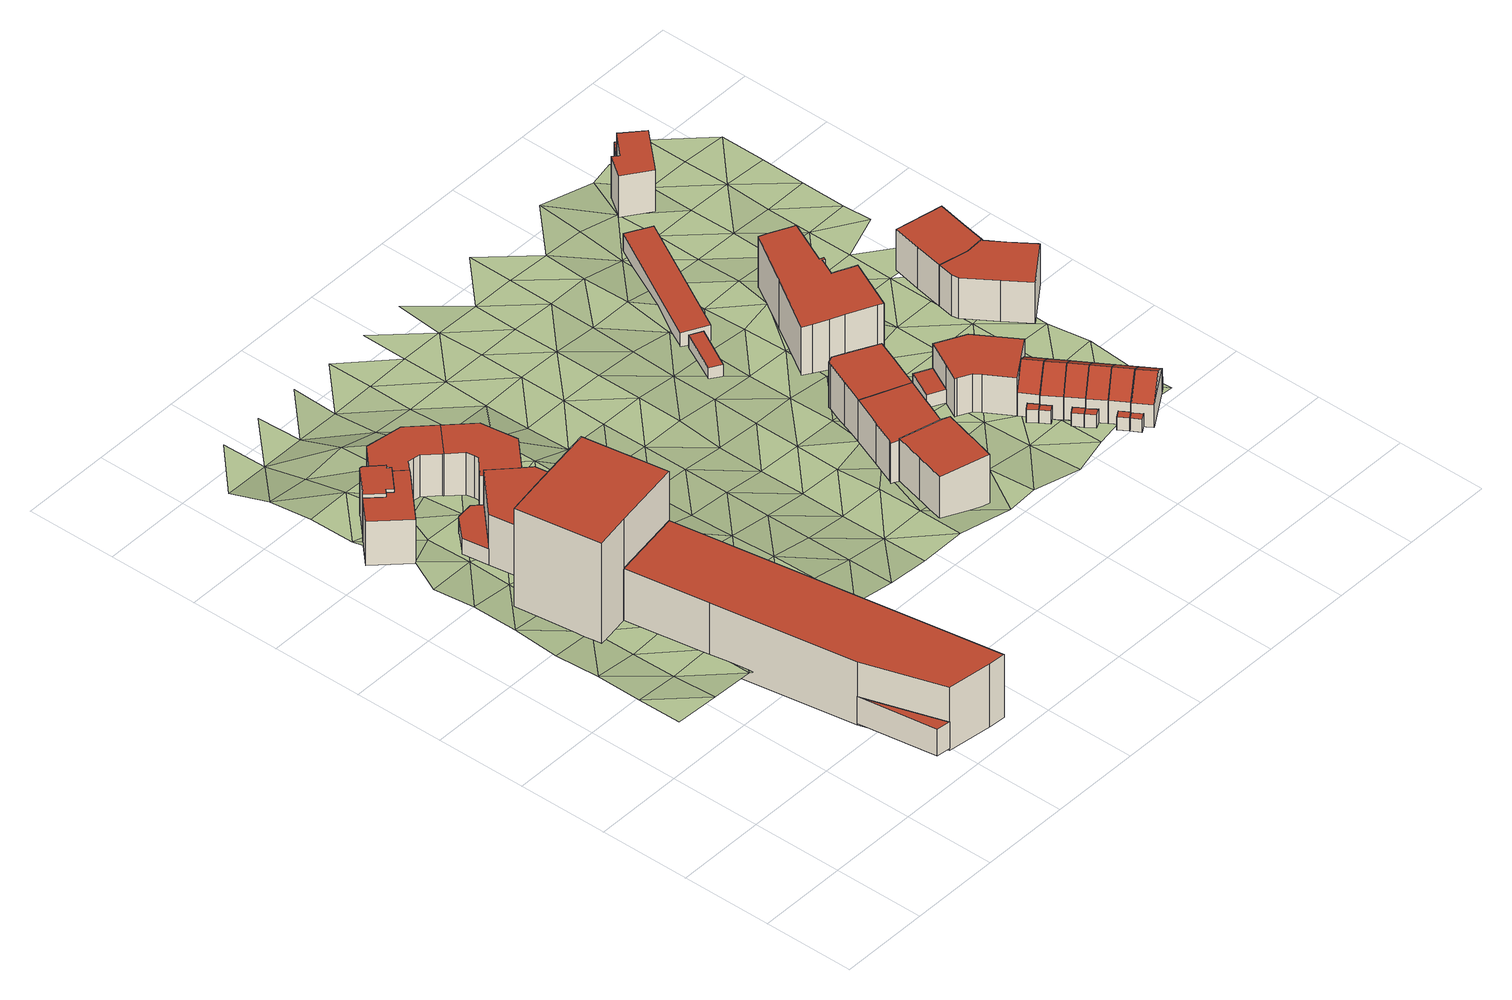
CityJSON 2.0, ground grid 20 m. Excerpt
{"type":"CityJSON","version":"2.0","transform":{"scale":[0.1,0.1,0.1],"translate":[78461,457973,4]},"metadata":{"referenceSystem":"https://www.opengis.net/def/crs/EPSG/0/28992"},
"CityObjects":{
"building1":{"type":"Building","children":["building1-1","building1-2"]},
"building1-1":{"type":"BuildingPart","attributes":{"RelativeEavesHeight":10.63,"AbsoluteEavesHeight":23.95,"RelativeRidgeHeight":10.63,"AbsoluteRidgeHeight":23.95,"roofType":"1000"},"parents":["building1"],"geometry":[{"type":"Solid","lod":"2","boundaries":[[[[0,1,2,3]],[[1,4,5,2]],[[4,6,7,5]],[[6,8,9,7]],[[8,10,11,9]],[[10,12,13,11]],[[12,14,15,13]],[[14,16,17,15]],[[16,18,19,17]],[[18,20,21,19]],[[20,0,3,21]],[[20,18,16,14,12,10,8,6,4,1,0]],[[3,2,5,7,9,11,13,15,17,19,21]]]],"semantics":{"surfaces":[{"type":"WallSurface"},{"type":"RoofSurface","Slope":90,"Direction":180},{"type":"GroundSurface"}],"values":[[0,0,0,0,0,0,0,0,0,0,0,1,2]]}}]},
"building1-2":{"type":"BuildingPart","attributes":{"RelativeEavesHeight":11.27,"AbsoluteEavesHeight":24.75,"RelativeRidgeHeight":11.27,"AbsoluteRidgeHeight":24.75,"roofType":"1000"},"parents":["building1"],"geometry":[{"type":"Solid","lod":"2","boundaries":[[[[22,23,24,25]],[[23,26,27,24]],[[26,28,29,27]],[[28,30,31,29]],[[30,32,33,31]],[[32,34,35,33]],[[34,36,37,35]],[[36,38,39,37]],[[38,40,41,39]],[[40,42,43,41]],[[42,22,25,43]],[[42,40,38,36,34,32,30,28,26,23,22]],[[25,24,27,29,31,33,35,37,39,41,43]]]],"semantics":{"surfaces":[{"type":"WallSurface"},{"type":"RoofSurface","Slope":90,"Direction":0},{"type":"GroundSurface"}],"values":[[0,0,0,0,0,0,0,0,0,0,0,1,2]]}}]},
"building2":{"type":"Building","children":["building2-1","building2-2","building2-3","building2-4","building2-5"]},
"building2-1":{"type":"BuildingPart","attributes":{"RelativeEavesHeight":3.84,"AbsoluteEavesHeight":17.02,"RelativeRidgeHeight":3.84,"AbsoluteRidgeHeight":17.02,"roofType":"1000"},"parents":["building2"],"geometry":[{"type":"Solid","lod":"2","boundaries":[[[[44,45,46,47]],[[45,48,49,46]],[[48,50,51,49]],[[50,52,53,51]],[[52,44,47,53]],[[52,50,48,45,44]],[[47,46,49,51,53]]]],"semantics":{"surfaces":[{"type":"WallSurface"},{"type":"RoofSurface","Slope":90,"Direction":0},{"type":"GroundSurface"}],"values":[[0,0,0,0,0,1,2]]}}]},
"building2-2":{"type":"BuildingPart","attributes":{"RelativeEavesHeight":12.29,"AbsoluteEavesHeight":25.52,"RelativeRidgeHeight":12.29,"AbsoluteRidgeHeight":25.52,"roofType":"1000"},"parents":["building2"],"geometry":[{"type":"Solid","lod":"2","boundaries":[[[[54,55,56,51]],[[55,57,58,56]],[[57,59,60,58]],[[59,61,62,60]],[[61,63,53,62]],[[63,54,51,53]],[[63,61,59,57,55,54]],[[51,56,58,60,62,53]]]],"semantics":{"surfaces":[{"type":"WallSurface"},{"type":"RoofSurface","Slope":90,"Direction":0},{"type":"GroundSurface"}],"values":[[0,0,0,0,0,0,1,2]]}}]},
"building2-3":{"type":"BuildingPart","attributes":{"RelativeEavesHeight":6.49,"AbsoluteEavesHeight":17.02,"RelativeRidgeHeight":6.49,"AbsoluteRidgeHeight":17.02,"roofType":"1000"},"parents":["building2"],"geometry":[{"type":"Solid","lod":"2","boundaries":[[[[64,65,66,67]],[[65,68,69,66]],[[68,64,67,69]],[[68,65,64]],[[67,66,69]]]],"semantics":{"surfaces":[{"type":"WallSurface"},{"type":"RoofSurface","Slope":90,"Direction":0},{"type":"GroundSurface"}],"values":[[0,0,0,1,2]]}}]},
"building2-4":{"type":"BuildingPart","attributes":{"RelativeEavesHeight":15.43,"AbsoluteEavesHeight":25.52,"RelativeRidgeHeight":15.43,"AbsoluteRidgeHeight":25.52,"roofType":"1000"},"parents":["building2"],"geometry":[{"type":"Solid","lod":"2","boundaries":[[[[70,71,72,73]],[[71,74,75,72]],[[74,76,77,75]],[[76,78,79,77]],[[78,80,81,79]],[[80,82,83,81]],[[82,70,73,83]],[[82,80,78,76,74,71,70]],[[73,72,75,77,79,81,83]]]],"semantics":{"surfaces":[{"type":"WallSurface"},{"type":"RoofSurface","Slope":90,"Direction":0},{"type":"GroundSurface"}],"values":[[0,0,0,0,0,0,0,1,2]]}}]},
"building2-5":{"type":"BuildingPart","attributes":{"RelativeEavesHeight":25.07,"AbsoluteEavesHeight":37.48,"RelativeRidgeHeight":25.07,"AbsoluteRidgeHeight":37.48,"roofType":"1000"},"parents":["building2"],"geometry":[{"type":"Solid","lod":"2","boundaries":[[[[84,85,86,87]],[[85,88,89,86]],[[88,90,91,89]],[[90,92,93,91]],[[92,94,95,93]],[[94,84,87,95]],[[94,92,90,88,85,84]],[[87,86,89,91,93,95]]]],"semantics":{"surfaces":[{"type":"WallSurface"},{"type":"RoofSurface","Slope":90,"Direction":0},{"type":"GroundSurface"}],"values":[[0,0,0,0,0,0,1,2]]}}]},
"building3":{"type":"Building","attributes":{"RelativeEavesHeight":10.22,"AbsoluteEavesHeight":23.09,"RelativeRidgeHeight":10.22,"AbsoluteRidgeHeight":23.09,"roofType":"1000"},"geometry":[{"type":"Solid","lod":"2","boundaries":[[[[96,97,98,99]],[[97,100,101,98]],[[100,102,103,101]],[[102,104,105,103]],[[104,106,107,105]],[[106,108,109,107]],[[108,110,111,109]],[[110,112,113,111]],[[112,114,115,113]],[[114,116,117,115]],[[116,118,119,117]],[[118,120,121,119]],[[120,96,99,121]],[[120,118,116,114,112,110,108,106,104,102,100,97,96]],[[99,98,101,103,105,107,109,111,113,115,117,119,121]]]],"semantics":{"surfaces":[{"type":"WallSurface"},{"type":"RoofSurface","Slope":90,"Direction":0},{"type":"GroundSurface"}],"values":[[0,0,0,0,0,0,0,0,0,0,0,0,0,1,2]]}}]},
"building4":{"type":"Building","attributes":{"RelativeEavesHeight":10.26,"AbsoluteEavesHeight":23.09,"RelativeRidgeHeight":10.26,"AbsoluteRidgeHeight":23.09,"roofType":"1000"},"geometry":[{"type":"Solid","lod":"2","boundaries":[[[[122,123,124,125]],[[123,126,127,124]],[[126,128,129,127]],[[128,130,131,129]],[[130,132,133,131]],[[132,134,135,133]],[[134,136,137,135]],[[136,138,139,137]],[[138,140,141,139]],[[140,142,143,141]],[[142,97,144,143]],[[97,96,145,144]],[[96,146,147,145]],[[146,122,125,147]],[[146,96,97,142,140,138,136,134,132,130,128,126,123,122]],[[125,124,127,129,131,133,135,137,139,141,143,144,145,147]]]],"semantics":{"surfaces":[{"type":"WallSurface"},{"type":"RoofSurface","Slope":90,"Direction":0},{"type":"GroundSurface"}],"values":[[0,0,0,0,0,0,0,0,0,0,0,0,0,0,1,2]]}}]},
"building5":{"type":"Building","attributes":{"RelativeEavesHeight":11.87,"AbsoluteEavesHeight":17.67,"RelativeRidgeHeight":11.87,"AbsoluteRidgeHeight":17.67,"roofType":"1000"},"geometry":[{"type":"Solid","lod":"2","boundaries":[[[[148,149,150,151]],[[149,152,153,150]],[[152,154,155,153]],[[154,156,157,155]],[[156,158,159,157]],[[158,160,161,159]],[[160,162,163,161]],[[162,164,165,163]],[[164,166,167,165]],[[166,148,151,167]],[[166,164,162,160,158,156,154,152,149,148]],[[151,150,153,155,157,159,161,163,165,167]]]],"semantics":{"surfaces":[{"type":"WallSurface"},{"type":"RoofSurface","Slope":90,"Direction":0},{"type":"GroundSurface"}],"values":[[0,0,0,0,0,0,0,0,0,0,1,2]]}}]},
"building6":{"type":"Building","attributes":{"RelativeEavesHeight":11.99,"AbsoluteEavesHeight":17.17,"RelativeRidgeHeight":11.99,"AbsoluteRidgeHeight":17.17,"roofType":"1000"},"geometry":[{"type":"Solid","lod":"2","boundaries":[[[[168,169,170,171]],[[169,172,173,170]],[[172,174,175,173]],[[174,176,177,175]],[[176,178,179,177]],[[178,180,181,179]],[[180,182,183,181]],[[182,184,185,183]],[[184,186,187,185]],[[186,168,171,187]],[[186,184,182,180,178,176,174,172,169,168]],[[171,170,173,175,177,179,181,183,185,187]]]],"semantics":{"surfaces":[{"type":"WallSurface"},{"type":"RoofSurface","Slope":90,"Direction":0},{"type":"GroundSurface"}],"values":[[0,0,0,0,0,0,0,0,0,0,1,2]]}}]},
"building7":{"type":"Building","attributes":{"RelativeEavesHeight":12.51,"AbsoluteEavesHeight":17.17,"RelativeRidgeHeight":12.51,"AbsoluteRidgeHeight":17.17,"roofType":"1000"},"geometry":[{"type":"Solid","lod":"2","boundaries":[[[[182,180,188,189]],[[180,190,191,188]],[[190,192,193,191]],[[192,194,195,193]],[[194,196,197,195]],[[196,198,199,197]],[[198,200,201,199]],[[200,202,203,201]],[[202,204,205,203]],[[204,206,207,205]],[[206,182,189,207]],[[206,204,202,200,198,196,194,192,190,180,182]],[[189,188,191,193,195,197,199,201,203,205,207]]]],"semantics":{"surfaces":[{"type":"WallSurface"},{"type":"RoofSurface","Slope":90,"Direction":0},{"type":"GroundSurface"}],"values":[[0,0,0,0,0,0,0,0,0,0,0,1,2]]}}]},
"building8":{"type":"Building","attributes":{"RelativeEavesHeight":3.1,"AbsoluteEavesHeight":9.44,"RelativeRidgeHeight":3.1,"AbsoluteRidgeHeight":9.44,"roofType":"1000"},"geometry":[{"type":"Solid","lod":"2","boundaries":[[[[208,209,210,211]],[[209,212,213,210]],[[212,214,215,213]],[[214,208,211,215]],[[214,212,209,208]],[[211,210,213,215]]]],"semantics":{"surfaces":[{"type":"WallSurface"},{"type":"RoofSurface","Slope":90,"Direction":0},{"type":"GroundSurface"}],"values":[[0,0,0,0,1,2]]}}]},
"building9":{"type":"Building","attributes":{"RelativeEavesHeight":3.17,"AbsoluteEavesHeight":7.7,"RelativeRidgeHeight":3.17,"AbsoluteRidgeHeight":7.7,"roofType":"1000"},"geometry":[{"type":"Solid","lod":"2","boundaries":[[[[216,217,218,219]],[[217,220,221,218]],[[220,222,223,221]],[[222,216,219,223]],[[222,220,217,216]],[[219,218,221,223]]]],"semantics":{"surfaces":[{"type":"WallSurface"},{"type":"RoofSurface","Slope":90,"Direction":0},{"type":"GroundSurface"}],"values":[[0,0,0,0,1,2]]}}]},
"building10":{"type":"Building","attributes":{"RelativeEavesHeight":9.27,"AbsoluteEavesHeight":13.72,"RelativeRidgeHeight":9.27,"AbsoluteRidgeHeight":13.72,"roofType":"1000"},"geometry":[{"type":"Solid","lod":"2","boundaries":[[[[224,225,226,227]],[[225,228,229,226]],[[228,230,231,229]],[[230,232,233,231]],[[232,234,235,233]],[[234,236,237,235]],[[236,238,239,237]],[[238,240,241,239]],[[240,242,243,241]],[[242,224,227,243]],[[242,240,238,236,234,232,230,228,225,224]],[[227,226,229,231,233,235,237,239,241,243]]]],"semantics":{"surfaces":[{"type":"WallSurface"},{"type":"RoofSurface","Slope":90,"Direction":0},{"type":"GroundSurface"}],"values":[[0,0,0,0,0,0,0,0,0,0,1,2]]}}]},
"building11":{"type":"Building","attributes":{"RelativeEavesHeight":4.15,"AbsoluteEavesHeight":9.59,"RelativeRidgeHeight":4.15,"AbsoluteRidgeHeight":9.59,"roofType":"1000"},"geometry":[{"type":"Solid","lod":"2","boundaries":[[[[244,245,246,247]],[[245,248,249,246]],[[248,250,251,249]],[[250,244,247,251]],[[250,248,245,244]],[[247,246,249,251]]]],"semantics":{"surfaces":[{"type":"WallSurface"},{"type":"RoofSurface","Slope":90,"Direction":0},{"type":"GroundSurface"}],"values":[[0,0,0,0,1,2]]}}]},
"building12":{"type":"Building","children":["building12-1","building12-2","building12-3"]},
"building12-1":{"type":"BuildingPart","attributes":{"RelativeEavesHeight":3.21,"AbsoluteEavesHeight":7.78,"RelativeRidgeHeight":3.21,"AbsoluteRidgeHeight":7.78,"roofType":"1000"},"parents":["building12"],"geometry":[{"type":"Solid","lod":"2","boundaries":[[[[252,253,254,255]],[[253,256,257,254]],[[256,258,259,257]],[[258,252,255,259]],[[258,256,253,252]],[[255,254,257,259]]]],"semantics":{"surfaces":[{"type":"WallSurface"},{"type":"RoofSurface","Slope":90,"Direction":0},{"type":"GroundSurface"}],"values":[[0,0,0,0,1,2]]}}]},
"building12-2":{"type":"BuildingPart","attributes":{"RelativeEavesHeight":5.62,"AbsoluteEavesHeight":10.07,"RelativeRidgeHeight":9.46,"AbsoluteRidgeHeight":13.91,"roofType":"1030"},"parents":["building12"],"geometry":[{"type":"Solid","lod":"2","boundaries":[[[[260,261,229,262]],[[261,263,264,229]],[[263,265,266,264]],[[265,260,262,266]],[[263,261,267]],[[260,265,268]],[[261,260,268,267]],[[265,263,267,268]],[[262,229,264,266]]]],"semantics":{"surfaces":[{"type":"WallSurface"},{"type":"RoofSurface","Slope":53.44,"Direction":237.41},{"type":"RoofSurface","Slope":53.44,"Direction":57.11},{"type":"GroundSurface"}],"values":[[0,0,0,0,0,0,1,2,3]]}}]},
"building12-3":{"type":"BuildingPart","attributes":{"RelativeEavesHeight":2.85,"AbsoluteEavesHeight":7.29,"RelativeRidgeHeight":2.85,"AbsoluteRidgeHeight":7.29,"roofType":"1000"},"parents":["building12"],"geometry":[{"type":"Solid","lod":"2","boundaries":[[[[269,270,226,264]],[[270,271,272,226]],[[271,273,274,272]],[[273,269,264,274]],[[273,271,270,269]],[[264,226,272,274]]]],"semantics":{"surfaces":[{"type":"WallSurface"},{"type":"RoofSurface","Slope":90,"Direction":0},{"type":"GroundSurface"}],"values":[[0,0,0,0,1,2]]}}]},
"building13":{"type":"Building","attributes":{"RelativeEavesHeight":12.89,"AbsoluteEavesHeight":17.49,"RelativeRidgeHeight":12.89,"AbsoluteRidgeHeight":17.49,"roofType":"1000"},"geometry":[{"type":"Solid","lod":"2","boundaries":[[[[275,276,277,278]],[[276,279,280,277]],[[279,281,282,280]],[[281,283,284,282]],[[283,285,286,284]],[[285,287,288,286]],[[287,289,290,288]],[[289,291,292,290]],[[291,293,294,292]],[[293,295,296,294]],[[295,297,298,296]],[[297,299,300,298]],[[299,301,302,300]],[[301,303,304,302]],[[303,305,306,304]],[[305,307,308,306]],[[307,309,310,308]],[[309,311,312,310]],[[311,275,278,312]],[[311,309,307,305,303,301,299,297,295,293,291,289,287,285,283,281,279,276,275]],[[278,277,280,282,284,286,288,290,292,294,296,298,300,302,304,306,308,310,312]]]],"semantics":{"surfaces":[{"type":"WallSurface"},{"type":"RoofSurface","Slope":90,"Direction":0},{"type":"GroundSurface"}],"values":[[0,0,0,0,0,0,0,0,0,0,0,0,0,0,0,0,0,0,0,1,2]]}}]},
"building14":{"type":"Building","children":["building14-1","building14-2","building14-3"]},
"building14-1":{"type":"BuildingPart","attributes":{"RelativeEavesHeight":3.2,"AbsoluteEavesHeight":7.78,"RelativeRidgeHeight":3.2,"AbsoluteRidgeHeight":7.78,"roofType":"1000"},"parents":["building14"],"geometry":[{"type":"Solid","lod":"2","boundaries":[[[[313,314,315,316]],[[314,317,318,315]],[[317,252,255,318]],[[252,313,316,255]],[[252,317,314,313]],[[316,315,318,255]]]],"semantics":{"surfaces":[{"type":"WallSurface"},{"type":"RoofSurface","Slope":90,"Direction":0},{"type":"GroundSurface"}],"values":[[0,0,0,0,1,2]]}}]},
"building14-2":{"type":"BuildingPart","attributes":{"RelativeEavesHeight":2.85,"AbsoluteEavesHeight":7.29,"RelativeRidgeHeight":2.85,"AbsoluteRidgeHeight":7.29,"roofType":"1000"},"parents":["building14"],"geometry":[{"type":"Solid","lod":"2","boundaries":[[[[319,320,321,322]],[[320,323,324,321]],[[323,325,326,324]],[[325,319,322,326]],[[325,323,320,319]],[[322,321,324,326]]]],"semantics":{"surfaces":[{"type":"WallSurface"},{"type":"RoofSurface","Slope":90,"Direction":0},{"type":"GroundSurface"}],"values":[[0,0,0,0,1,2]]}}]},
"building14-3":{"type":"BuildingPart","attributes":{"RelativeEavesHeight":5.62,"AbsoluteEavesHeight":10.07,"RelativeRidgeHeight":9.46,"AbsoluteRidgeHeight":13.91,"roofType":"1030"},"parents":["building14"],"geometry":[{"type":"Solid","lod":"2","boundaries":[[[[327,328,329,330]],[[328,265,266,329]],[[265,331,322,266]],[[331,327,330,322]],[[265,328,332]],[[327,331,333]],[[328,327,333,332]],[[331,265,332,333]],[[330,329,266,322]]]],"semantics":{"surfaces":[{"type":"WallSurface"},{"type":"RoofSurface","Slope":53.65,"Direction":235.93},{"type":"RoofSurface","Slope":53.65,"Direction":56.62},{"type":"GroundSurface"}],"values":[[0,0,0,0,0,0,1,2,3]]}}]},
"building15":{"type":"Building","children":["building15-1","building15-2","building15-3"]},
"building15-1":{"type":"BuildingPart","attributes":{"RelativeEavesHeight":3.19,"AbsoluteEavesHeight":7.78,"RelativeRidgeHeight":3.19,"AbsoluteRidgeHeight":7.78,"roofType":"1000"},"parents":["building15"],"geometry":[{"type":"Solid","lod":"2","boundaries":[[[[334,335,336,337]],[[335,338,339,336]],[[338,340,341,339]],[[340,334,337,341]],[[340,338,335,334]],[[337,336,339,341]]]],"semantics":{"surfaces":[{"type":"WallSurface"},{"type":"RoofSurface","Slope":90,"Direction":0},{"type":"GroundSurface"}],"values":[[0,0,0,0,1,2]]}}]},
"building15-2":{"type":"BuildingPart","attributes":{"RelativeEavesHeight":5.6,"AbsoluteEavesHeight":10.07,"RelativeRidgeHeight":9.44,"AbsoluteRidgeHeight":13.91,"roofType":"1030"},"parents":["building15"],"geometry":[{"type":"Solid","lod":"2","boundaries":[[[[331,342,343,344]],[[342,345,346,343]],[[345,327,347,346]],[[327,331,344,347]],[[345,342,348]],[[331,327,333]],[[342,331,333,348]],[[327,345,348,333]],[[344,343,346,347]]]],"semantics":{"surfaces":[{"type":"WallSurface"},{"type":"RoofSurface","Slope":53.37,"Direction":56.59},{"type":"RoofSurface","Slope":53.37,"Direction":235.92},{"type":"GroundSurface"}],"values":[[0,0,0,0,0,0,1,2,3]]}}]},
"building15-3":{"type":"BuildingPart","attributes":{"RelativeEavesHeight":2.83,"AbsoluteEavesHeight":7.29,"RelativeRidgeHeight":2.83,"AbsoluteRidgeHeight":7.29,"roofType":"1000"},"parents":["building15"],"geometry":[{"type":"Solid","lod":"2","boundaries":[[[[319,325,349,344]],[[325,350,351,349]],[[350,352,353,351]],[[352,319,344,353]],[[352,350,325,319]],[[344,349,351,353]]]],"semantics":{"surfaces":[{"type":"WallSurface"},{"type":"RoofSurface","Slope":90,"Direction":0},{"type":"GroundSurface"}],"values":[[0,0,0,0,1,2]]}}]},
"building16":{"type":"Building","children":["building16-1","building16-2","building16-3"]},
"building16-1":{"type":"BuildingPart","attributes":{"RelativeEavesHeight":3.18,"AbsoluteEavesHeight":7.78,"RelativeRidgeHeight":3.18,"AbsoluteRidgeHeight":7.78,"roofType":"1000"},"parents":["building16"],"geometry":[{"type":"Solid","lod":"2","boundaries":[[[[354,355,356,357]],[[355,358,359,356]],[[358,334,337,359]],[[334,354,357,337]],[[334,358,355,354]],[[357,356,359,337]]]],"semantics":{"surfaces":[{"type":"WallSurface"},{"type":"RoofSurface","Slope":90,"Direction":0},{"type":"GroundSurface"}],"values":[[0,0,0,0,1,2]]}}]},
"building16-2":{"type":"BuildingPart","attributes":{"RelativeEavesHeight":2.81,"AbsoluteEavesHeight":7.29,"RelativeRidgeHeight":2.81,"AbsoluteRidgeHeight":7.29,"roofType":"1000"},"parents":["building16"],"geometry":[{"type":"Solid","lod":"2","boundaries":[[[[360,361,362,363]],[[361,364,365,362]],[[364,366,367,365]],[[366,360,363,367]],[[366,364,361,360]],[[363,362,365,367]]]],"semantics":{"surfaces":[{"type":"WallSurface"},{"type":"RoofSurface","Slope":90,"Direction":0},{"type":"GroundSurface"}],"values":[[0,0,0,0,1,2]]}}]},
"building16-3":{"type":"BuildingPart","attributes":{"RelativeEavesHeight":5.58,"AbsoluteEavesHeight":10.07,"RelativeRidgeHeight":9.42,"AbsoluteRidgeHeight":13.91,"roofType":"1030"},"parents":["building16"],"geometry":[{"type":"Solid","lod":"2","boundaries":[[[[368,369,370,371]],[[369,342,343,370]],[[342,372,363,343]],[[372,368,371,363]],[[342,369,348]],[[368,372,373]],[[369,368,373,348]],[[372,342,348,373]],[[371,370,343,363]]]],"semantics":{"surfaces":[{"type":"WallSurface"},{"type":"RoofSurface","Slope":53.49,"Direction":236.33},{"type":"RoofSurface","Slope":53.5,"Direction":56.73},{"type":"GroundSurface"}],"values":[[0,0,0,0,0,0,1,2,3]]}}]},
"building17":{"type":"Building","children":["building17-1","building17-2","building17-3"]},
"building17-1":{"type":"BuildingPart","attributes":{"RelativeEavesHeight":3.16,"AbsoluteEavesHeight":7.78,"RelativeRidgeHeight":3.16,"AbsoluteRidgeHeight":7.78,"roofType":"1000"},"parents":["building17"],"geometry":[{"type":"Solid","lod":"2","boundaries":[[[[374,375,376,377]],[[375,378,379,376]],[[378,380,381,379]],[[380,374,377,381]],[[380,378,375,374]],[[377,376,379,381]]]],"semantics":{"surfaces":[{"type":"WallSurface"},{"type":"RoofSurface","Slope":90,"Direction":0},{"type":"GroundSurface"}],"values":[[0,0,0,0,1,2]]}}]},
"building17-2":{"type":"BuildingPart","attributes":{"RelativeEavesHeight":5.59,"AbsoluteEavesHeight":10.07,"RelativeRidgeHeight":9.43,"AbsoluteRidgeHeight":13.91,"roofType":"1030"},"parents":["building17"],"geometry":[{"type":"Solid","lod":"2","boundaries":[[[[382,383,384,385]],[[383,386,387,384]],[[386,368,371,387]],[[368,382,385,371]],[[386,383,388]],[[382,368,373]],[[383,382,373,388]],[[368,386,388,373]],[[385,384,387,371]]]],"semantics":{"surfaces":[{"type":"WallSurface"},{"type":"RoofSurface","Slope":53.36,"Direction":56.92},{"type":"RoofSurface","Slope":53.36,"Direction":236.39},{"type":"GroundSurface"}],"values":[[0,0,0,0,0,0,1,2,3]]}}]},
"building17-3":{"type":"BuildingPart","attributes":{"RelativeEavesHeight":2.82,"AbsoluteEavesHeight":7.29,"RelativeRidgeHeight":2.82,"AbsoluteRidgeHeight":7.29,"roofType":"1010"},"parents":["building17"],"geometry":[{"type":"Solid","lod":"2","boundaries":[[[[389,366,367,385]],[[366,390,391,367]],[[390,392,393,391]],[[392,389,385,393]],[[392,390,366,389]],[[385,367,391,393]]]],"semantics":{"surfaces":[{"type":"WallSurface"},{"type":"RoofSurface","Slope":90,"Direction":0},{"type":"GroundSurface"}],"values":[[0,0,0,0,1,2]]}}]},
"building18":{"type":"Building","children":["building18-1","building18-2","building18-3"]},
"building18-1":{"type":"BuildingPart","attributes":{"RelativeEavesHeight":2.84,"AbsoluteEavesHeight":7.29,"RelativeRidgeHeight":2.84,"AbsoluteRidgeHeight":7.29,"roofType":"1000"},"parents":["building18"],"geometry":[{"type":"Solid","lod":"2","boundaries":[[[[394,395,396,397]],[[395,398,399,396]],[[398,400,401,399]],[[400,394,397,401]],[[400,398,395,394]],[[397,396,399,401]]]],"semantics":{"surfaces":[{"type":"WallSurface"},{"type":"RoofSurface","Slope":90,"Direction":0},{"type":"GroundSurface"}],"values":[[0,0,0,0,1,2]]}}]},
"building18-2":{"type":"BuildingPart","attributes":{"RelativeEavesHeight":5.61,"AbsoluteEavesHeight":10.07,"RelativeRidgeHeight":9.45,"AbsoluteRidgeHeight":13.91,"roofType":"1030"},"parents":["building18"],"geometry":[{"type":"Solid","lod":"2","boundaries":[[[[383,402,403,384]],[[402,404,405,403]],[[404,406,407,405]],[[406,383,384,407]],[[404,402,408]],[[383,406,409]],[[402,383,409,408]],[[406,404,408,409]],[[384,403,405,407]]]],"semantics":{"surfaces":[{"type":"WallSurface"},{"type":"RoofSurface","Slope":53.62,"Direction":57.08},{"type":"RoofSurface","Slope":53.62,"Direction":236.84},{"type":"GroundSurface"}],"values":[[0,0,0,0,0,0,1,2,3]]}}]},
"building18-3":{"type":"BuildingPart","attributes":{"RelativeEavesHeight":3.16,"AbsoluteEavesHeight":7.78,"RelativeRidgeHeight":3.16,"AbsoluteRidgeHeight":7.78,"roofType":"1000"},"parents":["building18"],"geometry":[{"type":"Solid","lod":"2","boundaries":[[[[410,411,412,413]],[[411,414,415,412]],[[414,374,377,415]],[[374,410,413,377]],[[374,414,411,410]],[[413,412,415,377]]]],"semantics":{"surfaces":[{"type":"WallSurface"},{"type":"RoofSurface","Slope":90,"Direction":0},{"type":"GroundSurface"}],"values":[[0,0,0,0,1,2]]}}]},
"building19":{"type":"Building","attributes":{"RelativeEavesHeight":10,"AbsoluteEavesHeight":14.43,"RelativeRidgeHeight":10,"AbsoluteRidgeHeight":14.43,"roofType":"1000"},"geometry":[{"type":"Solid","lod":"2","boundaries":[[[[416,417,418,419]],[[417,420,421,418]],[[420,422,423,421]],[[422,424,425,423]],[[424,426,427,425]],[[426,428,429,427]],[[428,430,431,429]],[[430,432,433,431]],[[432,434,435,433]],[[434,436,437,435]],[[436,438,439,437]],[[438,416,419,439]],[[438,436,434,432,430,428,426,424,422,420,417,416]],[[419,418,421,423,425,427,429,431,433,435,437,439]]]],"semantics":{"surfaces":[{"type":"WallSurface"},{"type":"RoofSurface","Slope":90,"Direction":0},{"type":"GroundSurface"}],"values":[[0,0,0,0,0,0,0,0,0,0,0,0,1,2]]}}]},
"building20":{"type":"Building","children":["building20-1","building20-2"]},
"building20-1":{"type":"BuildingPart","attributes":{"RelativeEavesHeight":10.22,"AbsoluteEavesHeight":15.07,"RelativeRidgeHeight":10.22,"AbsoluteRidgeHeight":15.07,"roofType":"1000"},"parents":["building20"],"geometry":[{"type":"Solid","lod":"2","boundaries":[[[[440,441,442,443]],[[441,444,445,442]],[[444,446,447,445]],[[446,448,449,447]],[[448,450,451,449]],[[450,440,443,451]],[[450,448,446,444,441,440]],[[443,442,445,447,449,451]]]],"semantics":{"surfaces":[{"type":"WallSurface"},{"type":"RoofSurface","Slope":90,"Direction":0},{"type":"GroundSurface"}],"values":[[0,0,0,0,0,0,1,2]]}}]},
"building20-2":{"type":"BuildingPart","attributes":{"RelativeEavesHeight":3.72,"AbsoluteEavesHeight":8.47,"RelativeRidgeHeight":3.72,"AbsoluteRidgeHeight":8.47,"roofType":"1000"},"parents":["building20"],"geometry":[{"type":"Solid","lod":"2","boundaries":[[[[452,453,454,455]],[[453,456,457,454]],[[456,458,459,457]],[[458,460,461,459]],[[460,452,455,461]],[[460,458,456,453,452]],[[455,454,457,459,461]]]],"semantics":{"surfaces":[{"type":"WallSurface"},{"type":"RoofSurface","Slope":90,"Direction":0},{"type":"GroundSurface"}],"values":[[0,0,0,0,0,1,2]]}}]},
"building21":{"type":"Building","attributes":{"RelativeEavesHeight":9.98,"AbsoluteEavesHeight":14.43,"RelativeRidgeHeight":9.98,"AbsoluteRidgeHeight":14.43,"roofType":"1000"},"geometry":[{"type":"Solid","lod":"2","boundaries":[[[[428,426,427,429]],[[426,424,425,427]],[[424,462,463,425]],[[462,464,465,463]],[[464,466,467,465]],[[466,468,469,467]],[[468,428,429,469]],[[468,466,464,462,424,426,428]],[[429,427,425,463,465,467,469]]]],"semantics":{"surfaces":[{"type":"WallSurface"},{"type":"RoofSurface","Slope":90,"Direction":0},{"type":"GroundSurface"}],"values":[[0,0,0,0,0,0,0,1,2]]}}]},
"terrain1":{"type":"TINRelief","geometry":[{"type":"CompositeSurface","lod":"2","boundaries":[[[470,471,472]],[[473,470,474]],[[470,472,474]],[[475,473,476]],[[473,474,477]],[[478,475,476]],[[473,477,476]],[[474,472,479]],[[480,478,481]],[[477,474,482]],[[478,476,483]],[[474,479,482]],[[478,483,481]],[[484,480,485]],[[476,477,486]],[[477,482,486]],[[480,481,485]],[[483,476,487]],[[488,484,485]],[[476,486,489]],[[476,489,487]],[[482,479,490]],[[481,483,491]],[[492,488,493]],[[479,494,490]],[[486,482,490]],[[483,487,491]],[[488,485,493]],[[485,481,495]],[[496,492,497]],[[492,493,498]],[[481,491,495]],[[499,496,497]],[[489,486,500]],[[492,498,497]],[[487,489,501]],[[486,490,502]],[[490,494,503]],[[493,485,504]],[[491,487,501]],[[485,495,504]],[[505,499,506]],[[499,497,507]],[[498,493,504]],[[486,502,500]],[[495,491,508]],[[489,500,501]],[[499,507,506]],[[490,503,509]],[[490,509,502]],[[497,498,510]],[[498,504,510]],[[491,501,508]],[[505,506,511]],[[504,495,512]],[[507,497,513]],[[497,510,513]],[[495,508,514]],[[502,509,515]],[[495,514,512]],[[500,502,516]],[[509,503,517]],[[506,507,518]],[[502,515,516]],[[501,500,519]],[[507,513,518]],[[510,504,520]],[[508,501,521]],[[504,512,520]],[[500,516,519]],[[513,510,520]],[[515,509,522]],[[509,517,523]],[[506,518,524]],[[501,519,521]],[[514,508,525]],[[506,524,526]],[[509,523,522]],[[516,515,527]],[[518,513,528]],[[512,514,529]],[[508,521,525]],[[513,520,528]],[[519,516,527]],[[515,522,527]],[[520,512,529]],[[524,518,530]],[[523,517,531]],[[518,528,530]],[[514,525,529]],[[521,519,532]],[[522,523,531]],[[517,533,531]],[[519,527,534]],[[524,530,535]],[[525,521,532]],[[528,520,536]],[[519,534,532]],[[520,529,537]],[[524,535,538]],[[530,528,536]],[[527,522,539]],[[522,531,540]],[[520,537,536]],[[529,525,541]],[[525,532,541]],[[522,540,539]],[[534,527,542]],[[535,530,543]],[[531,533,544]],[[537,529,545]],[[530,536,543]],[[527,539,542]],[[529,541,545]],[[540,531,544]],[[532,534,546]],[[533,547,544]],[[535,543,548]],[[536,537,549]],[[534,542,546]],[[537,545,550]],[[539,540,551]],[[541,532,552]],[[535,548,553]],[[543,536,549]],[[540,544,551]],[[537,550,549]],[[532,546,552]],[[542,539,554]],[[545,541,555]],[[544,547,556]],[[548,543,557]],[[539,551,554]],[[543,549,557]],[[541,552,555]],[[546,542,558]],[[550,545,559]],[[553,548,560]],[[542,554,558]],[[551,544,561]],[[548,557,560]],[[545,555,559]],[[544,556,562]],[[552,546,563]],[[549,550,564]],[[546,558,563]],[[544,562,561]],[[554,551,565]],[[557,549,564]],[[550,559,564]],[[555,552,566]],[[551,561,565]],[[552,563,567]],[[558,554,568]],[[560,557,569]],[[559,555,566]],[[562,556,570]],[[552,567,566]],[[557,564,571]],[[554,565,568]],[[572,561,562]],[[573,560,569]],[[563,558,574]],[[557,571,569]],[[565,561,572]],[[564,559,575]],[[558,568,574]],[[559,566,576]],[[567,563,577]],[[571,564,575]],[[559,576,575]],[[563,574,577]],[[572,562,578]],[[568,565,579]],[[565,572,579]],[[566,567,580]],[[562,570,578]],[[569,571,581]],[[576,566,580]],[[567,577,580]],[[571,575,581]],[[574,568,582]],[[583,569,584]],[[568,579,585]],[[575,576,586]],[[569,581,584]],[[579,572,587]],[[570,588,578]],[[577,574,582]],[[576,580,586]],[[568,585,582]],[[572,578,587]],[[580,577,589]],[[581,575,590]],[[575,586,591]],[[577,582,589]],[[585,579,592]],[[584,581,590]],[[575,591,590]],[[579,587,592]],[[578,588,593]],[[586,580,594]],[[580,589,595]],[[582,585,596]],[[588,597,593]],[[591,586,594]],[[587,578,598]],[[580,595,594]],[[584,590,599]],[[585,592,600]],[[585,600,596]],[[589,582,601]],[[584,599,602]],[[578,593,598]],[[592,587,598]],[[590,591,603]],[[582,596,601]],[[591,594,604]],[[595,589,605]],[[599,590,603]],[[591,604,603]],[[593,597,606]],[[592,598,607]],[[600,592,608]],[[589,601,605]],[[594,595,609]],[[598,593,610]],[[596,600,611]],[[592,607,608]],[[602,599,612]],[[604,594,609]],[[595,605,609]],[[599,603,612]],[[593,606,613]],[[601,596,611]],[[593,613,610]],[[600,608,611]],[[607,598,614]],[[603,604,615]],[[598,610,614]],[[604,609,616]],[[605,601,617]],[[613,606,618]],[[608,607,614]],[[612,603,615]],[[601,611,619]],[[609,605,617]],[[604,616,615]],[[611,608,620]],[[610,613,621]],[[601,619,617]],[[608,614,620]],[[616,609,622]],[[613,618,623]],[[612,615,624]],[[614,610,621]],[[609,617,622]],[[611,620,625]],[[611,625,619]],[[612,624,626]],[[615,616,627]],[[613,623,621]],[[616,622,627]],[[617,619,628]],[[623,618,629]],[[620,614,630]],[[622,617,628]],[[614,621,631]],[[619,625,632]],[[624,615,633]],[[615,627,634]],[[625,620,630]],[[614,631,630]],[[619,632,628]],[[626,624,633]],[[615,634,633]],[[627,622,635]],[[621,623,636]],[[622,628,635]],[[623,629,637]],[[632,625,638]],[[625,630,639]],[[631,621,640]],[[634,627,641]],[[623,637,636]],[[628,632,638]],[[627,635,641]],[[625,639,638]],[[626,633,642]],[[630,631,640]],[[621,636,640]],[[633,634,643]],[[634,641,643]],[[639,630,644]],[[635,628,645]],[[628,638,646]],[[630,640,644]],[[641,635,645]],[[642,633,647]],[[633,643,647]],[[628,646,645]],[[638,639,648]],[[639,644,648]],[[643,641,649]],[[641,645,650]],[[642,647,651]],[[646,638,652]],[[647,643,649]],[[641,650,649]],[[645,646,653]],[[650,645,654]],[[647,649,655]],[[645,653,654]],[[647,655,656]],[[649,650,657]],[[650,654,657]],[[655,649,658]],[[649,657,659]],[[656,655,658]],[[649,659,658]]]}]}
},
"vertices":[
[174,1194,200],[152,1172,200],[152,1172,93],[174,1194,93],[128,1148,200],[128,1148,93],[124,1144,200],[124,1144,93],[74,1094,200],[74,1094,93],[9,1160,200],[9,1160,93],[57,1208,200],[57,1208,93],[87,1177,200],[87,1177,93],[96,1186,200],[96,1186,93],[107,1175,200],[107,1175,93],[150,1218,200],[150,1218,93],
[107,1175,208],[96,1186,208],[96,1186,95],[107,1175,95],[87,1177,208],[87,1177,95],[57,1208,208],[57,1208,95],[63,1214,208],[63,1214,95],[111,1262,208],[111,1262,95],[117,1261,208],[117,1261,95],[127,1251,208],[127,1251,95],[149,1230,208],[149,1230,95],[144,1224,208],[144,1224,95],[150,1218,208],[150,1218,95],
[151,1046,130],[195,1092,130],[195,1092,92],[151,1046,92],[232,1096,130],[232,1096,92],[250,1079,130],[250,1079,92],[160,989,130],[160,989,92],
[250,1079,215],[296,1034,215],[296,1034,92],[319,1013,215],[319,1013,92],[334,912,215],[334,912,92],[176,887,215],[176,887,92],[160,989,215],
[313,25,130],[287,198,130],[287,198,65],[313,25,65],[344,21,130],[344,21,65],
[287,198,215],[236,514,215],[236,514,61],[287,198,61],[206,699,215],[206,699,61],[365,724,215],[365,724,61],[480,5,215],[480,5,61],[443,8,215],[443,8,61],[344,21,215],[344,21,61],
[206,699,335],[128,686,335],[128,686,84],[206,699,84],[98,874,335],[98,874,84],[176,887,335],[176,887,84],[334,912,335],[334,912,84],[365,724,335],[365,724,84],
[316,1241,191],[257,1182,191],[257,1182,89],[316,1241,89],[256,1184,191],[256,1184,89],[226,1214,191],[226,1214,89],[211,1216,191],[211,1216,89],[198,1218,191],[198,1218,89],[174,1194,191],[174,1194,89],[144,1224,191],[144,1224,89],[149,1230,191],[149,1230,89],[127,1251,191],[127,1251,89],[181,1305,191],[181,1305,89],[223,1299,191],[223,1299,89],[264,1293,191],[264,1293,89],
[374,1147,191],[380,1106,191],[380,1106,88],[374,1147,88],[313,1039,191],[313,1039,88],[312,1040,191],[312,1040,88],[309,1037,191],[309,1037,88],[303,1042,191],[303,1042,88],[253,1091,191],[253,1091,88],[255,1093,191],[255,1093,88],[291,1126,191],[291,1126,88],[290,1135,191],[290,1135,88],[287,1153,191],[287,1153,88],[257,1182,88],[316,1241,88],[368,1189,191],[368,1189,88],
[963,455,137],[854,484,137],[854,484,18],[963,455,18],[871,547,137],[871,547,18],[888,611,137],[888,611,18],[981,587,137],[981,587,18],[997,581,137],[997,581,18],[996,577,137],[996,577,18],[983,530,137],[983,530,18],[980,518,137],[980,518,18],[978,509,137],[978,509,18],
[981,587,132],[888,611,132],[888,611,12],[981,587,12],[872,618,132],[872,618,12],[875,624,132],[875,624,12],[896,674,132],[896,674,12],[897,676,132],[897,676,12],[925,744,132],[925,744,12],[1029,701,132],[1029,701,12],[1008,652,132],[1008,652,12],[999,630,132],[999,630,12],
[925,744,7],[1029,701,7],[947,795,132],[947,795,7],[969,848,132],[969,848,7],[972,856,132],[972,856,7],[986,861,132],[986,861,7],[987,861,132],[987,861,7],[1018,845,132],[1018,845,7],[1076,816,132],[1076,816,7],[1058,771,132],[1058,771,7],[1050,752,132],[1050,752,7],
[908,1059,54],[882,1073,54],[882,1073,23],[908,1059,23],[930,1162,54],[930,1162,23],[956,1148,54],[956,1148,23],
[1138,711,37],[1103,729,37],[1103,729,5],[1138,711,5],[1132,788,37],[1132,788,5],[1168,770,37],[1168,770,5],
[1254,703,97],[1289,649,97],[1289,649,4],[1254,703,4],[1196,588,97],[1196,588,4],[1161,643,97],[1161,643,4],[1151,658,97],[1151,658,4],[1124,672,97],[1124,672,4],[1119,674,97],[1119,674,4],[1138,711,97],[1138,711,4],[1168,770,97],[1168,770,4],[1231,738,97],[1231,738,4],
[976,1147,56],[923,1176,56],[923,1176,14],[976,1147,14],[1068,1440,56],[1068,1440,14],[1121,1411,56],[1121,1411,14],
[1205,543,38],[1191,562,38],[1191,562,6],[1205,543,6],[1206,572,38],[1206,572,6],[1219,552,38],[1219,552,6],
[1219,552,61],[1196,588,61],[1219,552,4],[1283,644,61],[1283,644,4],[1306,608,61],[1306,608,4],[1239,616,99],[1263,580,99],
[1283,644,33],[1289,649,33],[1306,622,33],[1306,622,4],[1300,618,33],[1300,618,4],
[1164,1014,135],[1176,1009,135],[1176,1009,6],[1164,1014,6],[1201,997,135],[1201,997,6],[1213,992,135],[1213,992,6],[1162,884,135],[1162,884,6],[1151,890,135],[1151,890,6],[1092,918,135],[1092,918,6],[1063,931,135],[1063,931,6],[1031,946,135],[1031,946,6],[1011,956,135],[1011,956,6],[1085,1074,135],[1085,1074,6],[1155,1185,135],[1155,1185,6],[1172,1178,135],[1172,1178,6],[1221,1154,135],[1221,1154,6],[1225,1153,135],[1225,1153,6],[1180,1058,135],[1180,1058,6],[1189,1054,135],[1189,1054,6],[1186,1048,135],[1186,1048,6],[1181,1051,135],[1181,1051,6],
[1218,551,38],[1231,532,38],[1231,532,6],[1218,551,6],[1218,523,38],[1218,523,6],
[1330,572,33],[1315,594,33],[1315,594,4],[1330,572,4],[1322,599,33],[1322,599,4],[1336,576,33],[1336,576,4],
[1243,515,61],[1218,551,61],[1218,551,4],[1243,515,4],[1330,572,61],[1262,580,99],[1286,544,99],
[1251,471,38],[1238,492,38],[1238,492,6],[1251,471,6],[1252,501,38],[1252,501,6],[1266,481,38],[1266,481,6],
[1352,537,61],[1352,537,5],[1330,572,5],[1266,481,61],[1266,481,5],[1243,515,5],[1309,509,99],
[1336,576,5],[1353,551,33],[1353,551,5],[1346,547,33],[1346,547,5],
[1265,480,38],[1279,460,38],[1279,460,6],[1265,480,6],[1264,452,38],[1264,452,6],
[1375,502,33],[1361,523,33],[1361,523,5],[1375,502,5],[1368,527,33],[1368,527,5],[1382,506,33],[1382,506,5],
[1289,445,61],[1265,480,61],[1265,480,5],[1289,445,5],[1375,502,61],[1332,474,99],
[1298,400,38],[1284,420,38],[1284,420,6],[1298,400,6],[1299,430,38],[1299,430,6],[1313,409,38],[1313,409,6],
[1376,502,61],[1399,465,61],[1399,465,5],[1376,502,5],[1313,409,61],[1313,409,5],[1356,437,99],
[1376,502,33],[1399,479,33],[1399,479,5],[1393,475,33],[1393,475,5],
[1423,429,33],[1408,452,33],[1408,452,4],[1423,429,4],[1414,456,33],[1414,456,4],[1430,433,33],[1430,433,4],
[1423,429,61],[1423,429,5],[1335,373,61],[1335,373,5],[1311,409,61],[1311,409,5],[1379,401,99],[1355,437,99],
[1311,409,38],[1324,389,38],[1324,389,6],[1311,409,6],[1310,380,38],[1310,380,6],
[1417,734,104],[1380,786,104],[1380,786,4],[1417,734,4],[1335,850,104],[1335,850,4],[1332,865,104],[1332,865,4],[1339,901,104],[1339,901,4],[1404,887,104],[1404,887,4],[1446,889,104],[1446,889,4],[1445,886,104],[1445,886,4],[1470,850,104],[1470,850,4],[1505,801,104],[1505,801,4],[1506,799,104],[1506,799,4],[1507,798,104],[1507,798,4],
[1195,1471,111],[1138,1511,111],[1138,1511,9],[1195,1471,9],[1171,1558,111],[1171,1558,9],[1184,1547,111],[1184,1547,9],[1228,1593,111],[1228,1593,9],[1272,1554,111],[1272,1554,9],
[1228,1593,45],[1263,1630,45],[1263,1630,8],[1228,1593,8],[1264,1629,45],[1264,1629,8],[1305,1590,45],[1305,1590,8],[1272,1554,45],[1272,1554,8],
[1351,964,104],[1351,964,4],[1364,1028,104],[1364,1028,4],[1469,1007,104],[1469,1007,4],[1456,943,104],[1456,943,4],
[41,519,103],[40,421,104],[141,420,100],[41,620,104],[140,520,95],[39,720,99],[139,720,93],[140,619,93],[40,821,105],[238,420,96],[40,922,105],[139,921,95],[240,524,93],[141,822,94],[40,1020,92],[140,1018,95],[246,624,93],[203,790,93],[70,1091,100],[212,739,93],[317,517,75],[204,909,94],[40,1219,97],[140,1121,92],[337,390,65],[209,990,96],[39,1319,97],[139,1321,96],[160,1181,98],[39,1420,83],[360,748,85],[346,823,88],[383,616,79],[440,420,69],[239,1119,91],[40,1521,46],[141,1520,46],[140,1419,72],[339,919,93],[441,523,73],[227,1206,92],[140,1619,45],[312,1095,93],[240,1320,92],[340,1023,93],[439,620,78],[438,720,82],[540,421,68],[241,1419,85],[441,821,86],[343,1219,88],[439,919,90],[541,620,70],[541,520,72],[241,1519,47],[439,1019,91],[240,1621,43],[540,721,65],[340,1319,89],[441,1118,90],[340,1420,56],[640,521,52],[541,920,56],[641,419,53],[541,821,58],[341,1520,44],[440,1319,53],[442,1221,87],[340,1619,50],[640,720,50],[640,620,51],[540,1021,56],[640,820,50],[440,1421,46],[739,520,40],[540,1121,52],[640,921,49],[739,421,42],[440,1519,48],[539,1321,47],[540,1220,48],[739,621,38],[640,1020,49],[439,1618,48],[740,720,37],[639,1120,48],[839,421,43],[540,1421,48],[739,821,36],[641,1219,49],[540,1521,48],[842,620,37],[842,521,41],[739,922,37],[641,1321,49],[838,720,33],[740,1120,47],[740,1020,47],[840,819,32],[638,1520,49],[977,416,15],[642,1420,48],[890,656,37],[540,1621,50],[840,920,32],[739,1320,48],[740,1219,47],[839,1020,35],[1040,522,12],[927,737,35],[838,1119,37],[738,1421,47],[939,922,27],[641,1621,55],[741,1520,46],[941,819,29],[840,1220,39],[1040,618,7],[1047,420,15],[940,1021,25],[840,1420,44],[842,1320,40],[1058,717,6],[1145,514,6],[939,1217,23],[942,1123,25],[1039,918,18],[1155,399,6],[1141,621,6],[840,1521,45],[1051,835,7],[1041,1020,22],[840,1619,46],[936,1422,41],[941,1320,39],[1039,1119,20],[1240,420,6],[1142,708,6],[1140,819,5],[1036,1215,18],[1200,581,6],[1126,899,7],[940,1519,42],[1238,515,6],[1248,727,5],[1041,1420,17],[1040,1320,18],[1124,1135,18],[1302,431,6],[1186,1007,17],[1241,819,4],[1341,620,4],[1140,1220,16],[1367,538,5],[1040,1521,32],[1242,920,4],[1039,1619,43],[1139,1318,14],[1241,1121,4],[1443,423,4],[1341,821,4],[1341,719,3],[1239,1021,4],[1138,1514,14],[1141,1419,14],[1240,1220,9],[1446,624,4],[1439,521,4],[1339,1021,4],[1338,920,5],[1430,715,5],[1241,1319,11],[1179,1608,13],[1239,1421,11],[1431,829,6],[1340,1219,4],[1340,1121,4],[1242,1521,9],[1465,912,5],[1341,1420,8],[1340,1319,5],[1240,1621,11],[1485,1013,5],[1442,1157,4],[1440,1222,3],[1339,1521,8],[1341,1619,6],[1439,1320,4],[1440,1518,5],[1441,1419,4]
]}
